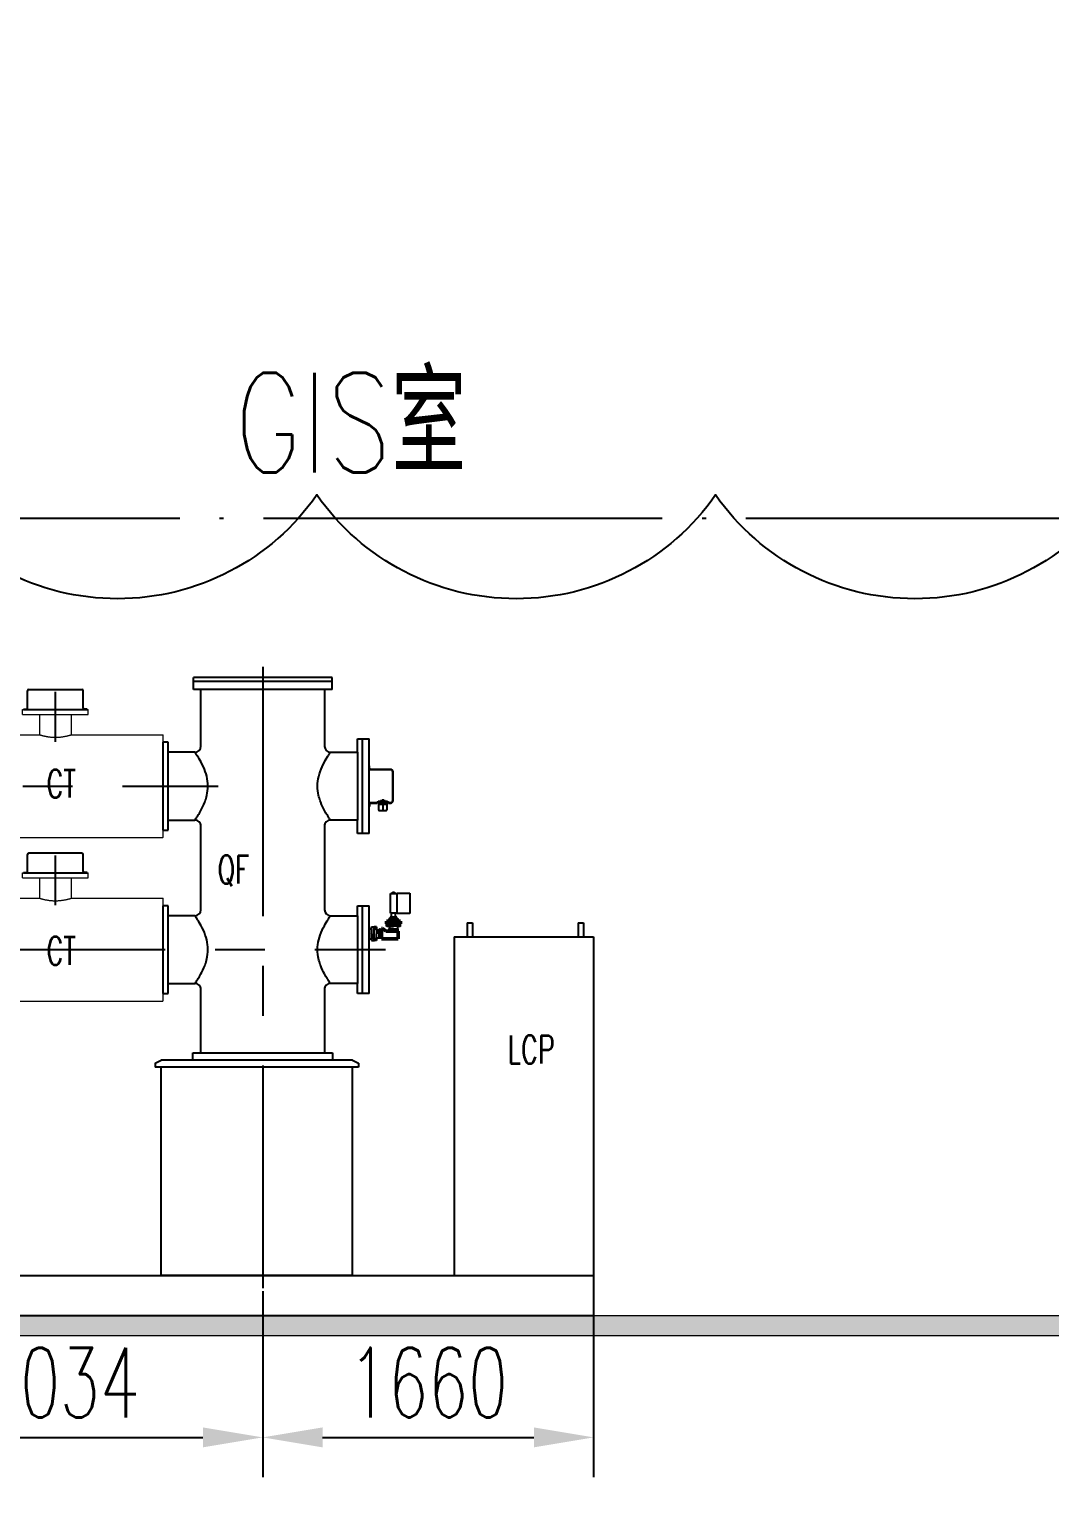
# Model space of a CAD drawing. Extents: x -61205 to 26665, y -81742 to 98141.
# Drawn here: x -36297 to -31181, y 10337 to 17741 of the extents above; entities that cross this region are included whole.
import ezdxf
from ezdxf.enums import TextEntityAlignment as Align

# ---------------------------------------------------------------- set-up
doc = ezdxf.new("R2010")
doc.units = 0
doc.header["$LTSCALE"] = 1000
doc.header["$MEASUREMENT"] = 0
for name, pattern in [('CENTER', [2, 1.25, -0.25, 0.25, -0.25]), ('DOTE', [2.42, 2, -0.2, 0.02, -0.2]), ('G', [2, 1.25, -0.25, 0.25, -0.25])]:
    doc.linetypes.add(name, pattern=pattern)
doc.layers.get('0').update_dxf_attribs({"linetype": 'CONTINUOUS'})
doc.layers.get('DEFPOINTS').update_dxf_attribs({"linetype": 'CONTINUOUS'})
for name, color, linetype in [('01', 7, 'CONTINUOUS'), ('05', 4, 'G'), ('08', 1, 'CONTINUOUS'), ('09', 3, 'CONTINUOUS'), ('10', 7, 'CONTINUOUS'), ('11', 6, 'CONTINUOUS'), ('DOTE', 7, 'CENTER'), ('PUB_DIM', 3, 'CONTINUOUS')]:
    doc.layers.add(name, color=color, linetype=linetype)
doc.layers.add('WALL', color=9, linetype='CONTINUOUS', lineweight=13)
doc.styles.add('HZ', font='geditxt.shx', dxfattribs={"width": 0.75, "bigfont": 'hzfs_1.shx'})
doc.styles.add('intecad', font='geditxt.shx', dxfattribs={"width": 0.667, "bigfont": 'hzfs_1.shx'})
doc.dimstyles.new('INTE$0', dxfattribs={"dimscale": 100, "dimtxt": 3.5, "dimasz": 3, "dimexe": 2, "dimexo": 0, "dimgap": 1, "dimtad": 1, "dimdsep": 46, "dimtxsty": 'intecad', "dimcen": 0, "dimclrd": 7, "dimclre": 7, "dimclrt": 6, "dimadec": 0, "dimazin": 2, "dimtp": 0.1, "dimtm": 0.1, "dimtfac": 0.71, "dimtix": 1, "dimtmove": 0, "dimatfit": 3, "dimfxl": 1, "dimlwd": -1, "dimlwe": -1, "dimarcsym": 0})

# ---------------------------------------------------------------- blocks, each defined once
blk = doc.blocks.new('*D316')
at = {"layer": '09', "color": 7, "transparency": 16777216}
for p, q in [((-41519.3, 10969), (-41519.3, 9529.8)), ((-30519.3, 10969), (-30519.3, 9529.8)), ((-30819.3, 9729.8), (-41219.3, 9729.8))]:
    blk.add_line(p, q, dxfattribs=at)
for points in [[(-41219.3, 9779.8), (-41219.3, 9679.8), (-41519.3, 9729.8)], [(-30819.3, 9779.8), (-30819.3, 9679.8), (-30519.3, 9729.8)]]:
    blk.add_solid(points, dxfattribs=at)
at = {"layer": 'DEFPOINTS', "color": 0, "transparency": 16777216}
for p in [(-41519.3, 10969), (-30519.3, 10969), (-41519.3, 9729.8)]:
    blk.add_point(p, dxfattribs=at)
at = {"layer": '09', "color": 6, "transparency": 16777216, "insert": (-36019.3, 10004.8), "char_height": 350, "attachment_point": 5, "style": 'intecad'}
blk.add_mtext('11000', dxfattribs=at)
blk = doc.blocks.new('户内U型间隔低位976CT')
at = {"layer": '01'}
for p, q in [((296, 392), (296, 478)), ((303, 485), (569, 485)), ((576, 392), (576, 478)), ((276, 385), (276, 387)), ((276, 387), (291, 387)), ((276, 385), (291, 385)), ((291, 385), (581, 385)), ((596, 387), (581, 387)), ((581, 385), (596, 385)), ((596, 385), (596, 387))]:
    blk.add_line(p, q, dxfattribs=at)
at = {"layer": '01', "linetype": 'Continuous', "lineweight": 15}
for p, q in [((271, 385), (601, 385)), ((271, 360), (271, 385)), ((601, 360), (601, 385)), ((106, -322.5), (106, 322.5)), ((106, 322.5), (136, 322.5)), ((136, -322.5), (136, 322.5)), ((136, 322.5), (166, 322.5)), ((166, -322.5), (166, 322.5)), ((271, 360), (601, 360)), ((166, 258), (356, 258)), ((516, 258), (974, 258)), ((974, 258), (976, 256)), ((976, -256), (976, 256)), ((25, 220), (0, 220)), ((0, 220), (0, -220)), ((25, -220), (25, 220)), ((25, 170), (106, 170)), ((0, -220), (25, -220)), ((25, -170), (106, -170)), ((166, -258), (974, -258)), ((974, -258), (976, -256)), ((106, -322.5), (136, -322.5)), ((136, -322.5), (166, -322.5))]:
    blk.add_line(p, q, dxfattribs=at)
at = {"layer": '01'}
for centre, radius, start, end in [((303, 478), 7, 90, 180), ((569, 478), 7, 0, 90), ((291, 392), 5, 270, 0), ((581, 392), 5, 180, 270)]:
    blk.add_arc(centre, radius, start, end, dxfattribs=at)
at = {"layer": '01', "linetype": 'Continuous', "lineweight": 15}
for points in [[(356, 360), (356, 258)], [(516, 258), (516, 360)]]:
    blk.add_open_spline(points, degree=1, dxfattribs=at)
for points, knots in [([(356, 258), (356, 258), (356, 258), (356.3, 257.9), (357.2, 257.6), (358.7, 257.2), (360.6, 256.6), (363, 255.9), (365.8, 255.1), (369.2, 254.2), (373, 253.2), (377.3, 252.2), (382, 251.2), (387.1, 250.1), (392.7, 249.1), (398.5, 248.1), (404.7, 247.3), (411, 246.5), (417.2, 246), (423.4, 245.6), (429.6, 245.3), (433.9, 245.3), (436, 245.3)], [0, 0, 0, 0, 0.010535, 0.061735, 0.114077, 0.166812, 0.217105, 0.267733, 0.319394, 0.371403, 0.423398, 0.475735, 0.529139, 0.582909, 0.636505, 0.690479, 0.745668, 0.801289, 0.850143, 0.899311, 0.94948, 1, 1, 1, 1]), ([(436, 245.3), (438.1, 245.3), (442.5, 245.3), (448.9, 245.6), (455.4, 246), (461.7, 246.6), (467.8, 247.3), (473.6, 248.1), (479.2, 249.1), (484.6, 250.1), (489.7, 251.1), (494.4, 252.1), (498.8, 253.2), (502.8, 254.2), (506.3, 255.2), (509.3, 256), (511.8, 256.7), (513.7, 257.3), (515.1, 257.7), (515.9, 258), (515.9, 258), (516, 258)], [0, 0, 0, 0, 0.050967, 0.102304, 0.154793, 0.207674, 0.258639, 0.309945, 0.362304, 0.415018, 0.467546, 0.520423, 0.574398, 0.628755, 0.682357, 0.736345, 0.791578, 0.847255, 0.899202, 0.951532, 1, 1, 1, 1])]:
    blk.add_open_spline(points, degree=3, knots=knots, dxfattribs=at)
at = {"layer": '05', "ltscale": 0.2}
blk.add_line((436, 222.7), (436, 489.4), dxfattribs=at)
at = {"layer": '05'}
for p, q in [((283, 382.4), (283, 388.8)), ((589, 382.4), (589, 389.6))]:
    blk.add_line(p, q, dxfattribs=at)
blk = doc.blocks.new('*D319')
at = {"layer": '08', "color": 7, "transparency": 16777216}
for p, q in [((-37161.3, 11438.2), (-37161.3, 10478.4)), ((-35127.3, 11412), (-35127.3, 10478.4)), ((-36861.3, 10678.4), (-35427.3, 10678.4))]:
    blk.add_line(p, q, dxfattribs=at)
for points in [[(-36861.3, 10728.4), (-36861.3, 10628.4), (-37161.3, 10678.4)], [(-35427.3, 10728.4), (-35427.3, 10628.4), (-35127.3, 10678.4)]]:
    blk.add_solid(points, dxfattribs=at)
at = {"layer": 'DEFPOINTS', "color": 0, "transparency": 16777216}
for p in [(-37161.3, 11438.2), (-35127.3, 11412), (-35127.3, 10678.4)]:
    blk.add_point(p, dxfattribs=at)
at = {"layer": '08', "color": 6, "transparency": 16777216, "insert": (-36144.3, 10953.4), "char_height": 350, "attachment_point": 5, "style": 'intecad'}
blk.add_mtext('2034', dxfattribs=at)
blk = doc.blocks.new('*D321')
at = {"layer": '08', "color": 7, "transparency": 16777216}
for p, q in [((-35127.3, 11412), (-35127.3, 10478.4)), ((-33467.3, 11290.1), (-33467.3, 10478.4)), ((-34827.3, 10678.4), (-33767.3, 10678.4))]:
    blk.add_line(p, q, dxfattribs=at)
for points in [[(-34827.3, 10728.4), (-34827.3, 10628.4), (-35127.3, 10678.4)], [(-33767.3, 10728.4), (-33767.3, 10628.4), (-33467.3, 10678.4)]]:
    blk.add_solid(points, dxfattribs=at)
at = {"layer": 'DEFPOINTS', "color": 0, "transparency": 16777216}
for p in [(-35127.3, 11412), (-33467.3, 11290.1), (-33467.3, 10678.4)]:
    blk.add_point(p, dxfattribs=at)
at = {"layer": '08', "color": 6, "transparency": 16777216, "insert": (-34297.3, 10953.4), "char_height": 350, "attachment_point": 5, "style": 'intecad'}
blk.add_mtext('1660', dxfattribs=at)

msp = doc.modelspace()

# ---------------------------------------------------------------- hatches: boundary and pattern name
at = {"layer": '01'}
msp.add_hatch(color=256, dxfattribs=at).paths.add_polyline_path([(-30299.317, 11190.121), (-30299.317, 11290.121), (-36394.317, 11290.121), (-36394.317, 11190.121)])

# ---------------------------------------------------------------- linework, layer by layer
at = {"color": 4}
msp.add_lwpolyline([(-43554.183, 25113.347, -0.52056705), (-41554.183, 25113.347, -0.52056705), (-39554.183, 25113.347, -0.52056705), (-37554.183, 25113.347, -0.52056705), (-35554.183, 25113.347, -0.52056705), (-33554.183, 25113.347, -0.52056705), (-31554.183, 25113.347, -0.52056705), (-29554.183, 25113.347, -0.52056705), (-28058.744, 24608.786, -0.52056705), (-28058.744, 22608.786, -0.52056705), (-28058.744, 20608.786, -0.52056705), (-28058.744, 18608.786, -0.52056705), (-28058.744, 16608.786, -0.52056705), (-28855.744, 15405.786, -0.52056705), (-30855.744, 15405.786, -0.52056705), (-32855.744, 15405.786, -0.52056705), (-34855.744, 15405.786, -0.52056705), (-36855.744, 15405.786, -0.52056705), (-38855.744, 15405.786, -0.52056705), (-40855.744, 15405.786, -0.52056705), (-42855.744, 15405.786, -0.52056705)], format="xyb", dxfattribs=at)
at = {"color": 0, "linetype": 'ByBlock'}
for p in [(-34496.255, 13255.121), (-34446.255, 13255.121), (-34569.255, 13230.121), (-34569.255, 13180.121), (-34547.18, 13185.121), (-34546.872, 13185.121), (-34540.7, 13227.621), (-34491.255, 13233.046), (-34491.255, 13232.738), (-34448.755, 13226.566)]:
    msp.add_point(p, dxfattribs=at)
at = {"layer": '01'}
for p, q in [((-35474.755, 14430.121), (-35474.755, 14490.121)), ((-34779.755, 14490.121), (-35474.755, 14490.121)), ((-34779.755, 14470.121), (-35474.755, 14470.121)), ((-34779.755, 14430.121), (-34779.755, 14490.121)), ((-34779.755, 14430.121), (-35474.755, 14430.121)), ((-35437.255, 14144.97), (-35437.255, 14430.121)), ((-34817.255, 14430.121), (-34817.255, 14144.889)), ((-35602.255, 14165.121), (-35627.255, 14165.121)), ((-35627.255, 13742.621), (-35627.255, 14165.121)), ((-35602.255, 13725.121), (-35602.255, 14165.121)), ((-35602.255, 14115.121), (-35602.255, 14165.121)), ((-34652.255, 14182.54), (-34627.255, 14182.54)), ((-34652.255, 14115.04), (-34652.255, 14182.54)), ((-34627.255, 14182.54), (-34593.255, 14182.54)), ((-34627.255, 13707.54), (-34627.255, 14182.54)), ((-34627.255, 13707.54), (-34627.255, 14182.54)), ((-34623.255, 14182.54), (-34615.773, 14182.54)), ((-34593.255, 13739.423), (-34593.255, 14182.54)), ((-35467.168, 14115.121), (-35602.255, 14115.121)), ((-34787.342, 14115.04), (-34652.255, 14115.04)), ((-34652.255, 14115.04), (-34652.255, 13775.04)), ((-34591.255, 14047.54), (-34593.255, 14047.54)), ((-34593.255, 14044.54), (-34593.255, 14047.54)), ((-34593.255, 14034.54), (-34593.255, 14037.54)), ((-34591.255, 14034.54), (-34591.255, 14047.54)), ((-34485.255, 14029.54), (-34586.255, 14029.54)), ((-34485.255, 14027.54), (-34586.255, 14027.54)), ((-34475.255, 13872.54), (-34475.255, 14017.54)), ((-34473.255, 13872.54), (-34473.255, 14017.54)), ((-34591.255, 13855.54), (-34591.255, 13842.54)), ((-34586.255, 13862.54), (-34554.755, 13862.54)), ((-34586.255, 13860.54), (-34554.755, 13860.54)), ((-34552.755, 13864.54), (-34554.755, 13862.54)), ((-34552.755, 13862.54), (-34554.755, 13860.54)), ((-34497.755, 13864.54), (-34552.755, 13864.54)), ((-34552.755, 13862.54), (-34497.755, 13862.54)), ((-34497.755, 13862.54), (-34552.755, 13862.54)), ((-34497.755, 13862.54), (-34552.755, 13862.54)), ((-34497.755, 13862.54), (-34552.755, 13862.54)), ((-34548.755, 13869.54), (-34501.755, 13869.54)), ((-34548.755, 13869.54), (-34548.755, 13864.54)), ((-34501.755, 13864.54), (-34548.755, 13864.54)), ((-34545.755, 13862.54), (-34504.755, 13862.54)), ((-34545.755, 13862.54), (-34545.755, 13826.54)), ((-34545.755, 13855.54), (-34504.755, 13855.54)), ((-34545.255, 13864.54), (-34545.255, 13862.54)), ((-34513.755, 13872.089), (-34536.755, 13872.089)), ((-34536.755, 13872.089), (-34536.755, 13864.54)), ((-34535.755, 13864.54), (-34535.755, 13862.54)), ((-34514.755, 13864.54), (-34514.755, 13862.54)), ((-34513.755, 13872.089), (-34513.755, 13864.54)), ((-34505.255, 13864.54), (-34505.255, 13862.54)), ((-34504.755, 13862.54), (-34504.755, 13826.54)), ((-34501.755, 13869.54), (-34501.755, 13864.54)), ((-34497.755, 13864.54), (-34495.755, 13862.54)), ((-34497.755, 13862.54), (-34495.755, 13860.54)), ((-34495.755, 13862.54), (-34485.255, 13862.54)), ((-34493.755, 13862.54), (-34495.755, 13862.54)), ((-34495.755, 13860.54), (-34485.255, 13860.54)), ((-35627.255, 13725.121), (-35627.255, 13785.121)), ((-35602.255, 13775.121), (-35467.22, 13775.121)), ((-35467.22, 13775.171), (-35467.216, 13775.177)), ((-34652.255, 13775.04), (-34787.289, 13775.04)), ((-34652.255, 13707.54), (-34652.255, 13775.04)), ((-34627.255, 13725.04), (-34627.255, 13785.35)), ((-34593.255, 13842.54), (-34593.255, 13845.54)), ((-34591.255, 13842.54), (-34593.255, 13842.54)), ((-34541.755, 13822.54), (-34508.755, 13822.54)), ((-35627.255, 13725.121), (-35602.255, 13725.121)), ((-35437.255, 13325.121), (-35437.255, 13745.199)), ((-34817.255, 13745.157), (-34817.255, 13324.972)), ((-34817.255, 13745.157), (-34817.255, 13745.157)), ((-34627.255, 13707.54), (-34652.255, 13707.54)), ((-34593.255, 13707.54), (-34627.255, 13707.54)), ((-34593.255, 13707.54), (-34593.255, 13739.423)), ((-34485.755, 13307.621), (-34485.755, 13406.621)), ((-34485.755, 13406.621), (-34452.755, 13406.621)), ((-34476.634, 13412.621), (-34465.876, 13412.621)), ((-34476.634, 13406.621), (-34476.634, 13412.621)), ((-34473.944, 13412.621), (-34473.944, 13406.621)), ((-34471.255, 13412.621), (-34471.255, 13406.621)), ((-34468.566, 13412.621), (-34468.566, 13406.621)), ((-34465.876, 13412.621), (-34465.876, 13406.621)), ((-34452.755, 13407.621), (-34389.755, 13407.621)), ((-34452.755, 13306.621), (-34452.755, 13407.621)), ((-34389.755, 13407.621), (-34389.755, 13306.621)), ((-35627.255, 12905.121), (-35627.255, 13345.121)), ((-35602.255, 13345.121), (-35627.255, 13345.121)), ((-35602.255, 12905.121), (-35602.255, 13345.121)), ((-34652.255, 13345.121), (-34627.255, 13345.121)), ((-34652.255, 13295.121), (-34652.255, 13345.121)), ((-34627.255, 12905.121), (-34627.255, 13345.121)), ((-34627.255, 12905.121), (-34627.255, 13345.121)), ((-34627.255, 13345.121), (-34593.255, 13345.121)), ((-34623.255, 13345.121), (-34615.773, 13345.121)), ((-34593.255, 12937.004), (-34593.255, 13345.121)), ((-35467.168, 13295.121), (-35602.255, 13295.121)), ((-34787.342, 13295.121), (-34652.255, 13295.121)), ((-34652.255, 13295.121), (-34652.255, 12955.121)), ((-34505.126, 13253.888), (-34506.126, 13252.888)), ((-34496.255, 13253.888), (-34505.126, 13253.888)), ((-34496.479, 13253.888), (-34496.479, 13248.121)), ((-34496.255, 13255.121), (-34446.255, 13255.121)), ((-34496.255, 13248.121), (-34496.255, 13255.121)), ((-34489.251, 13284.621), (-34488.314, 13288.121)), ((-34489.251, 13284.621), (-34488.314, 13281.121)), ((-34453.251, 13281.121), (-34489.251, 13281.121)), ((-34454.196, 13288.121), (-34488.314, 13288.121)), ((-34452.755, 13307.621), (-34485.755, 13307.621)), ((-34481.255, 13288.121), (-34481.255, 13307.621)), ((-34461.255, 13288.121), (-34461.255, 13307.621)), ((-34453.258, 13284.621), (-34454.196, 13288.121)), ((-34453.258, 13284.621), (-34454.196, 13281.121)), ((-34389.755, 13306.621), (-34452.755, 13306.621)), ((-34446.255, 13255.121), (-34446.255, 13248.121)), ((-34446.126, 13248.121), (-34446.126, 13253.888)), ((-34437.126, 13253.888), (-34446.126, 13253.888)), ((-34436.126, 13252.888), (-34437.126, 13253.888)), ((-34101.64, 13260.121), (-34074.733, 13260.121)), ((-34101.64, 13260.121), (-34101.64, 13190.121)), ((-34074.733, 13260.121), (-34074.733, 13190.121)), ((-33545.375, 13260.121), (-33518.469, 13260.121)), ((-33545.375, 13260.121), (-33545.375, 13190.121)), ((-33518.469, 13260.121), (-33518.469, 13190.121)), ((-34593.255, 13205.121), (-34593.255, 13230.121)), ((-34593.255, 13230.121), (-34581.255, 13230.121)), ((-34593.255, 13205.121), (-34593.255, 13180.121)), ((-34593.255, 13180.121), (-34581.255, 13180.121)), ((-34581.255, 13205.121), (-34581.255, 13240.121)), ((-34581.255, 13240.121), (-34569.255, 13240.121)), ((-34581.255, 13205.121), (-34581.255, 13170.121)), ((-34569.255, 13240.121), (-34569.255, 13205.121)), ((-34569.255, 13180.121), (-34569.255, 13230.121)), ((-34569.255, 13230.121), (-34562.255, 13230.121)), ((-34569.255, 13205.121), (-34569.255, 13170.121)), ((-34562.255, 13180.121), (-34569.255, 13180.121)), ((-34567.021, 13240.25), (-34568.021, 13239.25)), ((-34568.021, 13239.25), (-34568.021, 13230.25)), ((-34562.255, 13230.25), (-34568.021, 13230.25)), ((-34568.021, 13180.121), (-34568.021, 13171.25)), ((-34568.021, 13179.897), (-34562.255, 13179.897)), ((-34557.021, 13240.25), (-34567.021, 13240.25)), ((-34562.255, 13230.25), (-34562.255, 13227.621)), ((-34556.021, 13227.75), (-34562.255, 13227.75)), ((-34562.255, 13227.621), (-34556.255, 13227.621)), ((-34562.255, 13182.621), (-34562.255, 13179.897)), ((-34556.021, 13182.621), (-34562.255, 13182.621)), ((-34562.255, 13182.34), (-34556.021, 13182.34)), ((-34557.021, 13240.25), (-34556.021, 13239.25)), ((-34556.255, 13227.621), (-34556.255, 13205.122)), ((-34556.255, 13225.121), (-34544.255, 13225.121)), ((-34556.255, 13182.621), (-34556.255, 13205.122)), ((-34556.255, 13185.121), (-34544.255, 13185.121)), ((-34556.021, 13239.25), (-34556.021, 13227.75)), ((-34556.021, 13182.621), (-34556.021, 13171.25)), ((-34544.255, 13205.122), (-34544.255, 13227.621)), ((-34544.255, 13227.621), (-34532.255, 13227.621)), ((-34544.255, 13205.122), (-34544.255, 13182.621)), ((-34539.641, 13182.621), (-34544.255, 13182.621)), ((-34532.255, 13182.621), (-34544.255, 13182.621)), ((-34532.255, 13227.621), (-34532.255, 13182.621)), ((-34506.126, 13242.888), (-34506.126, 13252.888)), ((-34505.126, 13241.888), (-34506.126, 13242.888)), ((-34493.755, 13241.888), (-34505.126, 13241.888)), ((-34493.755, 13248.121), (-34496.479, 13248.121)), ((-34494.036, 13248.121), (-34494.036, 13241.888)), ((-34493.755, 13241.888), (-34493.755, 13248.121)), ((-34493.755, 13242.121), (-34471.254, 13242.121)), ((-34471.254, 13230.121), (-34493.755, 13230.121)), ((-34493.755, 13225.507), (-34493.755, 13230.121)), ((-34493.755, 13218.121), (-34493.755, 13230.121)), ((-34448.755, 13218.121), (-34493.755, 13218.121)), ((-34491.255, 13242.121), (-34491.255, 13230.121)), ((-34448.755, 13242.121), (-34471.254, 13242.121)), ((-34471.254, 13230.121), (-34448.755, 13230.121)), ((-34451.255, 13242.121), (-34451.255, 13230.121)), ((-34446.126, 13248.121), (-34448.755, 13248.121)), ((-34448.755, 13248.121), (-34448.755, 13242.121)), ((-34448.755, 13230.121), (-34448.755, 13218.121)), ((-34448.626, 13241.888), (-34448.626, 13248.121)), ((-34437.126, 13241.888), (-34448.626, 13241.888)), ((-34436.126, 13242.888), (-34437.126, 13241.888)), ((-34436.126, 13242.888), (-34436.126, 13252.888)), ((-34167.255, 13190.121), (-34167.255, 11490.121)), ((-34167.255, 13190.121), (-33467.255, 13190.121)), ((-33467.255, 13190.121), (-33467.255, 11490.121)), ((-34581.255, 13170.121), (-34569.255, 13170.121)), ((-34568.021, 13171.25), (-34567.021, 13170.25)), ((-34557.021, 13170.25), (-34567.021, 13170.25)), ((-34556.021, 13171.25), (-34557.021, 13170.25)), ((-34627.255, 12922.621), (-34627.255, 12965.431)), ((-35627.255, 12905.121), (-35602.255, 12905.121)), ((-35602.255, 12955.121), (-35467.22, 12955.121)), ((-35467.22, 12955.171), (-35467.216, 12955.177)), ((-35437.255, 12608.121), (-35437.255, 12925.184)), ((-34817.255, 12925.157), (-34817.255, 12608.121)), ((-34787.289, 12955.171), (-34787.294, 12955.177)), ((-34652.255, 12955.121), (-34787.289, 12955.121)), ((-34652.255, 12905.121), (-34652.255, 12955.121)), ((-34627.255, 12905.121), (-34652.255, 12905.121)), ((-34593.255, 12905.121), (-34627.255, 12905.121)), ((-34593.255, 12905.121), (-34593.255, 12937.004)), ((-35477.255, 12570.121), (-35477.255, 12608.121)), ((-35477.255, 12608.121), (-34777.255, 12608.121)), ((-34777.255, 12608.121), (-34777.255, 12570.121)), ((-35667.255, 12555.121), (-35637.255, 12570.121)), ((-35667.255, 12555.121), (-35667.255, 12535.121)), ((-34647.255, 12535.121), (-35667.255, 12535.121)), ((-34677.255, 12570.121), (-35637.255, 12570.121)), ((-35637.255, 11490.121), (-35637.255, 12535.121)), ((-34677.255, 12570.121), (-34647.255, 12555.121)), ((-34677.255, 11490.121), (-34677.255, 12535.121)), ((-34647.255, 12555.121), (-34647.255, 12535.121)), ((-38301.255, 11490.121), (-33467.255, 11490.121)), ((-34677.255, 11490.121), (-35637.255, 11490.121)), ((-34167.755, 11490.121), (-33467.255, 11490.121)), ((-33467.255, 11490.121), (-33467.255, 11290.121)), ((-39841.509, 11290.121), (-33467.255, 11290.121))]:
    msp.add_line(p, q, dxfattribs=at)
at = {"layer": '01', "lineweight": 50, "ltscale": 0.5}
for p, q in [((-34471.251, 13267.121), (-34506.251, 13267.121)), ((-34506.251, 13267.121), (-34506.251, 13255.121)), ((-34471.251, 13255.121), (-34506.251, 13255.121)), ((-34489.251, 13281.121), (-34489.251, 13267.121)), ((-34471.251, 13267.121), (-34436.251, 13267.121)), ((-34471.251, 13255.121), (-34436.251, 13255.121)), ((-34453.251, 13281.121), (-34453.251, 13267.121)), ((-34436.251, 13267.121), (-34436.251, 13255.121)), ((-34532.255, 13178.621), (-34532.255, 13231.621)), ((-34526.609, 13231.621), (-34532.255, 13231.621)), ((-34526.609, 13231.621), (-34508.756, 13218.121)), ((-34508.756, 13218.121), (-34447.255, 13218.121)), ((-34447.255, 13178.621), (-34447.255, 13218.121)), ((-34532.255, 13178.621), (-34447.255, 13178.621))]:
    msp.add_line(p, q, dxfattribs=at)
at = {"layer": '01', "flags": 128}
for points in [[(-35467.216, 13775.177), (-35466.969, 13775.535), (-35466.051, 13776.867), (-35464.51, 13779.118), (-35462.362, 13782.292), (-35459.628, 13786.392), (-35457.329, 13789.897), (-35455.257, 13793.103), (-35452.956, 13796.721), (-35450.512, 13800.633), (-35447.599, 13805.4), (-35444.551, 13810.518), (-35440.937, 13816.783), (-35437.222, 13823.48), (-35432.392, 13832.649), (-35427.551, 13842.494), (-35422.749, 13853.114), (-35418.147, 13864.402), (-35415.729, 13870.936), (-35413.439, 13877.646), (-35411.283, 13884.585), (-35409.304, 13891.687), (-35407.174, 13900.508), (-35405.373, 13909.567), (-35403.609, 13921.506), (-35402.535, 13933.748), (-35402.213, 13946.281), (-35402.688, 13958.923), (-35403.757, 13969.954), (-35405.671, 13982.322), (-35408.272, 13994.471), (-35411.491, 14006.358), (-35415.251, 14017.952), (-35420.045, 14030.656), (-35425.227, 14042.733), (-35430.724, 14054.283), (-35436.316, 14065.084), (-35441.037, 14073.634), (-35445.632, 14081.556), (-35450.059, 14088.876), (-35454.178, 14095.45), (-35456.307, 14098.77), (-35458.864, 14102.692), (-35461.142, 14106.13), (-35463.252, 14109.27), (-35464.953, 14111.774), (-35466.367, 14113.834), (-35467.131, 14114.943), (-35467.168, 14114.995)], [(-35467.216, 12955.177), (-35466.969, 12955.535), (-35466.051, 12956.867), (-35464.51, 12959.118), (-35462.362, 12962.292), (-35459.628, 12966.392), (-35457.329, 12969.897), (-35455.257, 12973.103), (-35452.956, 12976.721), (-35450.512, 12980.633), (-35447.599, 12985.4), (-35444.551, 12990.518), (-35440.937, 12996.783), (-35437.222, 13003.48), (-35432.392, 13012.649), (-35427.551, 13022.494), (-35422.749, 13033.114), (-35418.147, 13044.402), (-35415.729, 13050.936), (-35413.439, 13057.646), (-35411.283, 13064.585), (-35409.304, 13071.687), (-35407.174, 13080.508), (-35405.373, 13089.567), (-35403.609, 13101.506), (-35402.535, 13113.748), (-35402.213, 13126.281), (-35402.688, 13138.923), (-35403.757, 13149.954), (-35405.671, 13162.322), (-35408.272, 13174.471), (-35411.491, 13186.358), (-35415.251, 13197.952), (-35420.045, 13210.656), (-35425.227, 13222.733), (-35430.724, 13234.283), (-35436.316, 13245.084), (-35441.037, 13253.634), (-35445.632, 13261.556), (-35450.059, 13268.876), (-35454.178, 13275.45), (-35456.307, 13278.77), (-35458.864, 13282.692), (-35461.142, 13286.13), (-35463.252, 13289.27), (-35464.953, 13291.774), (-35466.367, 13293.834), (-35467.131, 13294.943), (-35467.168, 13294.995)], [(-34787.294, 12955.177), (-34787.541, 12955.535), (-34788.459, 12956.867), (-34790, 12959.118), (-34792.148, 12962.292), (-34794.882, 12966.392), (-34797.181, 12969.897), (-34799.253, 12973.103), (-34801.554, 12976.721), (-34803.998, 12980.633), (-34806.911, 12985.4), (-34809.959, 12990.518), (-34813.572, 12996.783), (-34817.288, 13003.48), (-34822.118, 13012.649), (-34826.959, 13022.494), (-34831.761, 13033.114), (-34836.363, 13044.402), (-34838.781, 13050.936), (-34841.07, 13057.646), (-34843.226, 13064.585), (-34845.206, 13071.687), (-34847.336, 13080.508), (-34849.137, 13089.567), (-34850.9, 13101.506), (-34851.975, 13113.748), (-34852.297, 13126.281), (-34851.821, 13138.923), (-34850.753, 13149.954), (-34848.839, 13162.322), (-34846.237, 13174.471), (-34843.019, 13186.358), (-34839.259, 13197.952), (-34834.464, 13210.656), (-34829.282, 13222.733), (-34823.786, 13234.283), (-34818.194, 13245.084), (-34813.473, 13253.634), (-34808.878, 13261.556), (-34804.45, 13268.876), (-34800.332, 13275.45), (-34798.203, 13278.77), (-34795.645, 13282.692), (-34793.367, 13286.13), (-34791.258, 13289.27), (-34789.556, 13291.774), (-34788.143, 13293.834), (-34787.378, 13294.943), (-34787.342, 13294.995)]]:
    msp.add_lwpolyline(points, dxfattribs=at)
at = {"layer": '01'}
for points in [[(-34787.294, 13775.096), (-34787.541, 13775.454), (-34788.459, 13776.785), (-34790, 13779.037), (-34792.148, 13782.211), (-34794.882, 13786.311), (-34797.181, 13789.815), (-34799.253, 13793.022), (-34801.554, 13796.64), (-34803.998, 13800.552), (-34806.911, 13805.318), (-34809.959, 13810.437), (-34813.572, 13816.702), (-34817.288, 13823.399), (-34822.118, 13832.568), (-34826.959, 13842.413), (-34831.761, 13853.033), (-34836.363, 13864.321), (-34838.781, 13870.855), (-34841.07, 13877.564), (-34843.226, 13884.504), (-34845.206, 13891.606), (-34847.336, 13900.427), (-34849.137, 13909.485), (-34850.9, 13921.425), (-34851.975, 13933.667), (-34852.297, 13946.2), (-34851.821, 13958.842), (-34850.753, 13969.873), (-34848.839, 13982.241), (-34846.237, 13994.39), (-34843.019, 14006.276), (-34839.259, 14017.871), (-34834.464, 14030.575), (-34829.282, 14042.652), (-34823.786, 14054.202), (-34818.194, 14065.003), (-34813.473, 14073.553), (-34808.878, 14081.475)], [(-34808.878, 14081.475), (-34800.332, 14095.369), (-34798.203, 14098.689), (-34795.645, 14102.611), (-34793.367, 14106.049), (-34791.258, 14109.189), (-34789.556, 14111.692), (-34788.143, 14113.753), (-34787.378, 14114.861), (-34787.342, 14114.914)]]:
    msp.add_lwpolyline(points, dxfattribs=at)
for centre, radius, start, end in [((-35467.236, 14145.117), 29.982, 270.120117, 359.7190865), ((-34787.273, 14145.036), 29.982, 180.2809135, 269.879883), ((-34586.255, 14034.54), 7, 180, 270), ((-34586.255, 14034.54), 5, 180, 270), ((-34485.255, 14017.54), 12, 0, 90), ((-34485.255, 14017.54), 10, 0, 90), ((-34586.255, 13855.54), 7, 90, 180), ((-34586.255, 13855.54), 5, 90, 180), ((-34485.255, 13872.54), 10, 270, 0), ((-34485.255, 13872.54), 12, 270, 0), ((-35467.188, 13745.184), 29.933, 359.9723796, 90.0578609), ((-34787.322, 13745.103), 29.933, 89.9421391, 180.0276204), ((-34541.755, 13826.54), 4, 180, 270), ((-34508.755, 13826.54), 4, 270, 0), ((-35467.236, 13325.117), 29.982, 270.120117, 359.7190865), ((-34787.273, 13325.117), 29.982, 180.2809135, 269.879883), ((-35467.188, 12925.184), 29.933, 359.9723796, 90.0578609), ((-34787.322, 12925.184), 29.933, 89.9421391, 180.0276204)]:
    msp.add_arc(centre, radius, start, end, dxfattribs=at)
at = {"layer": '05'}
for p, q in [((-35127.255, 14543.825), (-35127.255, 11426.583)), ((-39831.255, 13945.121), (-35351.633, 13945.121)), ((-34525.255, 13880.095), (-34525.255, 13820.622)), ((-34525.255, 13877.999), (-34525.255, 13849.818)), ((-38866.492, 13125.121), (-34511.75, 13125.121))]:
    msp.add_line(p, q, dxfattribs=at)
at = {"layer": '10'}
for p, q in [((-34593.255, 14047.055), (-34592.77, 14047.54)), ((-34591.28, 14044.54), (-34591.255, 14044.565)), ((-34593.255, 13844.999), (-34592.714, 13845.54))]:
    msp.add_line(p, q, dxfattribs=at)
at = {"layer": 'DOTE', "linetype": 'DOTE'}
msp.add_line((-44803.362, 15290.121), (-22816.352, 15290.121), dxfattribs=at)
at = {"layer": 'WALL'}
for p, q in [((-41869.317, 11290.121), (-30299.317, 11290.121)), ((-41869.317, 11190.121), (-30299.317, 11190.121))]:
    msp.add_line(p, q, dxfattribs=at)

# ---------------------------------------------------------------- block references
at = {"layer": '01'}
for p in [(-36603.255, 13945.121), (-36603.255, 13125.121)]:
    msp.add_blockref('户内U型间隔低位976CT', p, dxfattribs=at)

# ---------------------------------------------------------------- texts
at = {"layer": '11', "style": 'intecad', "width": 0.667}
for s, p in [('CT', (-36212.024, 13887.475)), ('QF', (-35354.069, 13456.558)), ('CT', (-36212.024, 13048.615)), ('LCP', (-33899.451, 12554.191))]:
    msp.add_text(s, height=140, dxfattribs=at).set_placement(p)
at = {"layer": 'PUB_DIM', "color": 0, "style": 'HZ', "width": 0.75}
msp.add_text('GIS室', height=500, dxfattribs=at).set_placement((-34687.819, 15798.067), align=Align.MIDDLE)
msp.add_text('GIS室', height=500, dxfattribs=at).set_placement((-34687.819, 15798.067), align=Align.MIDDLE)

# ---------------------------------------------------------------- dimensions: what is measured, and where the dimension line sits
at = {"layer": '08'}
for base, p1, p2, picture, middle in [((-35127.255, 10678.368), (-37161.255, 11438.212), (-35127.255, 11412.035), '*D319', (-36144.255, 10953.368)), ((-33467.255, 10678.368), (-35127.255, 11412.035), (-33467.255, 11290.121), '*D321', (-34297.255, 10953.368))]:
    dim = msp.add_linear_dim(base=base, p1=p1, p2=p2, dimstyle='INTE$0', override={"dimtmove": 1}, dxfattribs=at)
    dim.commit()
    dim.dimension.update_dxf_attribs({"geometry": picture, "text_midpoint": middle})
at = {"layer": '09'}
dim = msp.add_linear_dim(base=(-41519.255, 9729.826), p1=(-30519.255, 10968.982), p2=(-41519.255, 10968.982), dimstyle='INTE$0', dxfattribs=at)
dim.commit()
dim.dimension.update_dxf_attribs({"geometry": '*D316', "text_midpoint": (-36019.255, 10004.826)})

doc.saveas('drawing.dxf')
